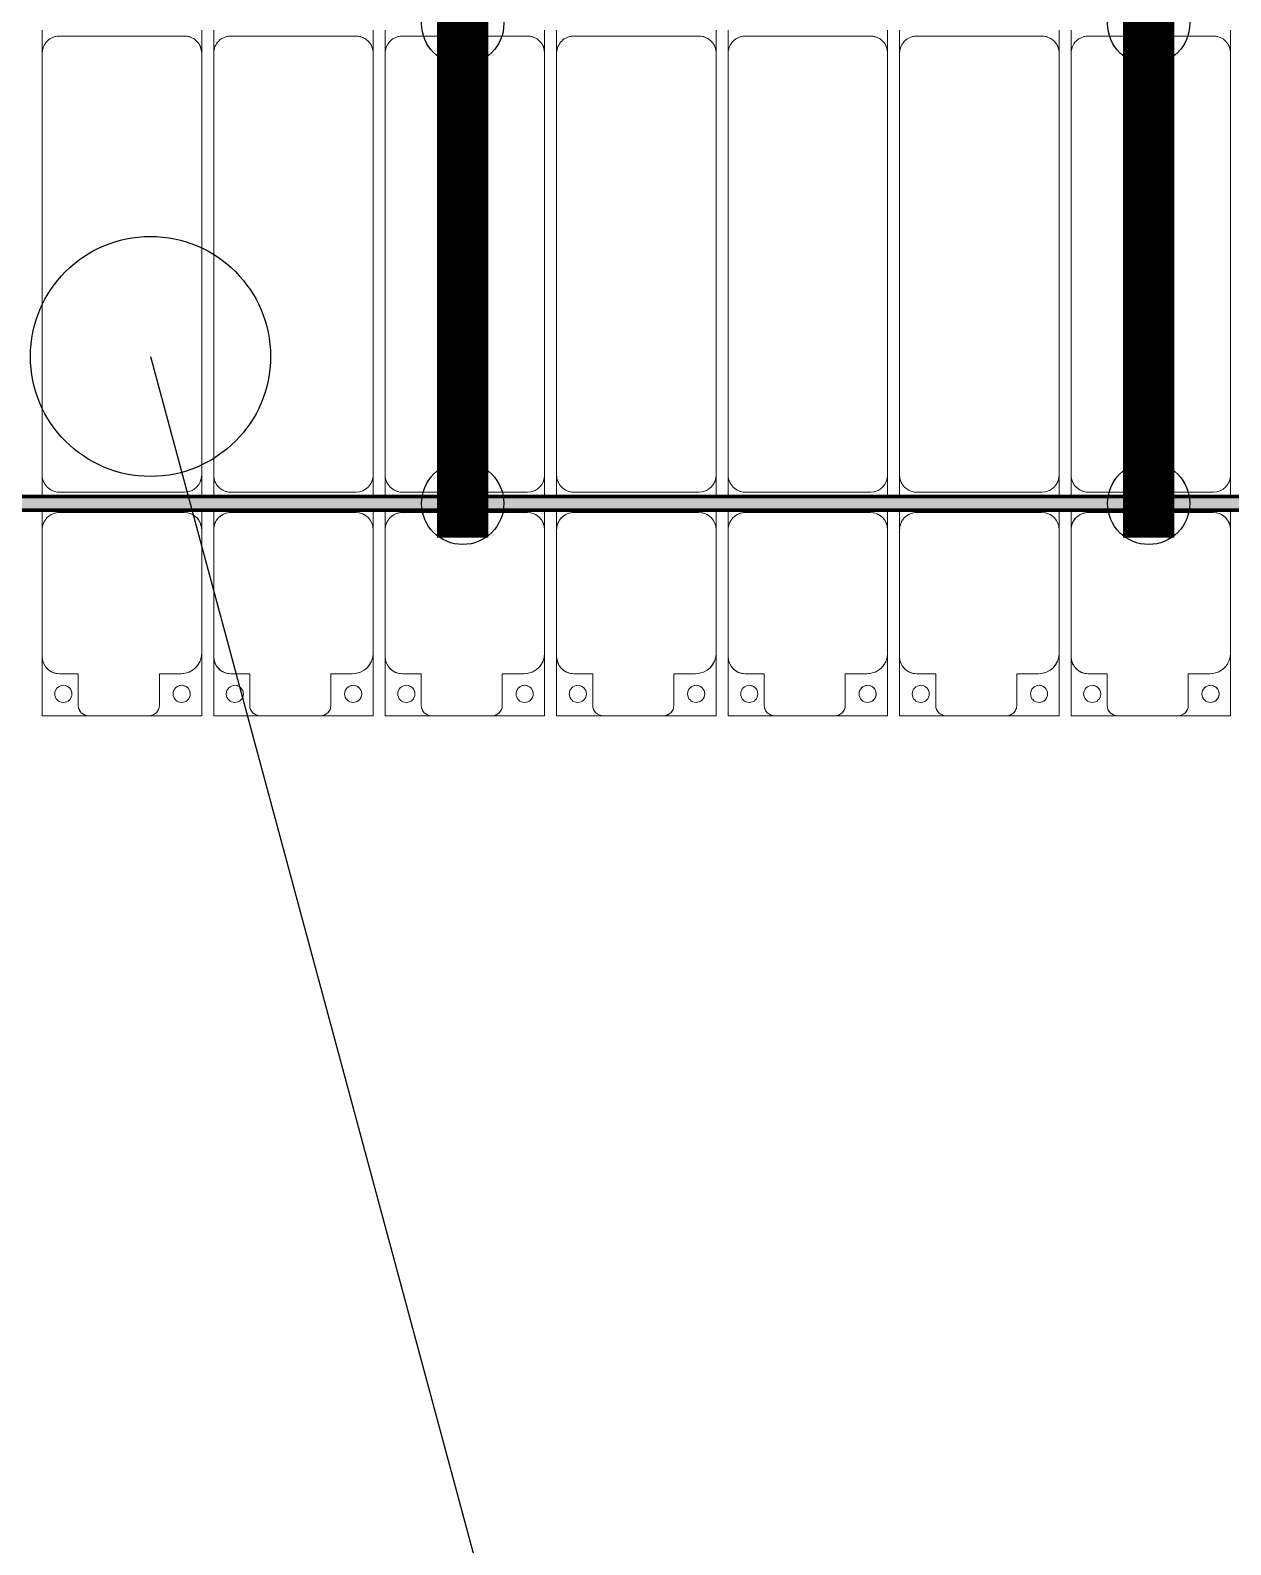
# Model space of a CAD drawing. Header units: millimetres. Extents: x -291190 to 146725, y 19759 to 185158.
# Drawn here: x -72440 to -68940, y 81374 to 85792 of the extents above; entities that cross this region are included whole.
import ezdxf

# ---------------------------------------------------------------- set-up
doc = ezdxf.new("R2010")
doc.units = ezdxf.units.MM
doc.layers.add('A-GENM', color=13, linetype='Continuous', lineweight=9)
doc.layers.add('S-BEAM', color=12, linetype='Continuous', lineweight=9)
for name, color, linetype in [('GC-BICH NEO', 6, 'Continuous'), ('GC-DAY NEO', 5, 'Continuous'), ('GC-HOP 40x60 GIA CUONG', 1, 'Continuous')]:
    doc.layers.add(name, color=color, linetype=linetype)

# ---------------------------------------------------------------- blocks, each defined once
blk = doc.blocks.new('Dải phao đi lại kèm đỡ invester - DẢI PHAO ĐI LẠI-65799-KHUNG KẾT CẤU BÈ PIN 4')
at = {"layer": 'A-GENM', "color": 7}
for p, q in [((133758.4, 1312.2), (133911.8, 1312.2)), ((133758.4, 1129.7), (133758.4, 1312.2)), ((133758.4, 1312.2), (133758.4, 1129.7)), ((133911.8, 1312.2), (133758.4, 1312.2)), ((133881.8, 1282.2), (133881.8, 1189.7)), ((134088.2, 1312.2), (133911.8, 1312.2)), ((134088.2, 1312.2), (134223.4, 1312.2)), ((134223.4, 1312.2), (134088.2, 1312.2)), ((134118.2, 1189.7), (134118.2, 1282.2)), ((134223.4, 1312.2), (134223.4, 1139.7)), ((134223.4, 1139.7), (134223.4, 1312.2)), ((134258.4, 1312.2), (134411.8, 1312.2)), ((134258.4, 1129.7), (134258.4, 1312.2)), ((134258.4, 1312.2), (134258.4, 1129.7)), ((134411.8, 1312.2), (134258.4, 1312.2)), ((134381.8, 1282.2), (134381.8, 1189.7)), ((134588.2, 1312.2), (134411.8, 1312.2)), ((134588.2, 1312.2), (134723.4, 1312.2)), ((134723.4, 1312.2), (134588.2, 1312.2)), ((134618.2, 1189.7), (134618.2, 1282.2)), ((134723.4, 1312.2), (134723.4, 1139.7)), ((134723.4, 1139.7), (134723.4, 1312.2)), ((134758.4, 1312.2), (134911.8, 1312.2)), ((134758.4, 1129.7), (134758.4, 1312.2)), ((134758.4, 1312.2), (134758.4, 1129.7)), ((134911.8, 1312.2), (134758.4, 1312.2)), ((134881.8, 1282.2), (134881.8, 1189.7)), ((135088.2, 1312.2), (134911.8, 1312.2)), ((135088.2, 1312.2), (135223.4, 1312.2)), ((135223.4, 1312.2), (135088.2, 1312.2)), ((135118.2, 1189.7), (135118.2, 1282.2)), ((135223.4, 1312.2), (135223.4, 1139.7)), ((135223.4, 1139.7), (135223.4, 1312.2)), ((135258.4, 1312.2), (135411.8, 1312.2)), ((135258.4, 1129.7), (135258.4, 1312.2)), ((135258.4, 1312.2), (135258.4, 1129.7)), ((135411.8, 1312.2), (135258.4, 1312.2)), ((135381.8, 1282.2), (135381.8, 1189.7)), ((135588.2, 1312.2), (135411.8, 1312.2)), ((135588.2, 1312.2), (135723.4, 1312.2)), ((135723.4, 1312.2), (135588.2, 1312.2)), ((135618.2, 1189.7), (135618.2, 1282.2)), ((135723.4, 1312.2), (135723.4, 1139.7)), ((135723.4, 1139.7), (135723.4, 1312.2)), ((135758.4, 1312.2), (135911.8, 1312.2)), ((135758.4, 1129.7), (135758.4, 1312.2)), ((135758.4, 1312.2), (135758.4, 1129.7)), ((135911.8, 1312.2), (135758.4, 1312.2)), ((135881.8, 1282.2), (135881.8, 1189.7)), ((136088.2, 1312.2), (135911.8, 1312.2)), ((136088.2, 1312.2), (136223.4, 1312.2)), ((136223.4, 1312.2), (136088.2, 1312.2)), ((136118.2, 1189.7), (136118.2, 1282.2)), ((136223.4, 1312.2), (136223.4, 1139.7)), ((136223.4, 1139.7), (136223.4, 1312.2)), ((136258.4, 1312.2), (136411.8, 1312.2)), ((136258.4, 1129.7), (136258.4, 1312.2)), ((136258.4, 1312.2), (136258.4, 1129.7)), ((136411.8, 1312.2), (136258.4, 1312.2)), ((136381.8, 1282.2), (136381.8, 1189.7)), ((136588.2, 1312.2), (136411.8, 1312.2)), ((136588.2, 1312.2), (136723.4, 1312.2)), ((136723.4, 1312.2), (136588.2, 1312.2)), ((136618.2, 1189.7), (136618.2, 1282.2)), ((136723.4, 1312.2), (136723.4, 1139.7)), ((136723.4, 1139.7), (136723.4, 1312.2)), ((136758.4, 1312.2), (136911.8, 1312.2)), ((136758.4, 1129.7), (136758.4, 1312.2)), ((136758.4, 1312.2), (136758.4, 1129.7)), ((136911.8, 1312.2), (136758.4, 1312.2)), ((136881.8, 1282.2), (136881.8, 1189.7)), ((137088.2, 1312.2), (136911.8, 1312.2)), ((137088.2, 1312.2), (137223.4, 1312.2)), ((137223.4, 1312.2), (137088.2, 1312.2)), ((137118.2, 1189.7), (137118.2, 1282.2)), ((137223.4, 1312.2), (137223.4, 1139.7)), ((137223.4, 1139.7), (137223.4, 1312.2)), ((133881.8, 1189.7), (133818.4, 1189.7)), ((134173.4, 1189.7), (134118.2, 1189.7)), ((134381.8, 1189.7), (134318.4, 1189.7)), ((134673.4, 1189.7), (134618.2, 1189.7)), ((134881.8, 1189.7), (134818.4, 1189.7)), ((135173.4, 1189.7), (135118.2, 1189.7)), ((135381.8, 1189.7), (135318.4, 1189.7)), ((135673.4, 1189.7), (135618.2, 1189.7)), ((135881.8, 1189.7), (135818.4, 1189.7)), ((136173.4, 1189.7), (136118.2, 1189.7)), ((136381.8, 1189.7), (136318.4, 1189.7)), ((136673.4, 1189.7), (136618.2, 1189.7)), ((136881.8, 1189.7), (136818.4, 1189.7)), ((137173.4, 1189.7), (137118.2, 1189.7)), ((133758.4, 1129.7), (133758.4, 769.7)), ((134223.4, 769.7), (134223.4, 1139.7)), ((134258.4, 1129.7), (134258.4, 769.7)), ((134723.4, 769.7), (134723.4, 1139.7)), ((134758.4, 1129.7), (134758.4, 769.7)), ((135223.4, 769.7), (135223.4, 1139.7)), ((135258.4, 1129.7), (135258.4, 769.7)), ((135723.4, 769.7), (135723.4, 1139.7)), ((135758.4, 1129.7), (135758.4, 769.7)), ((136223.4, 769.7), (136223.4, 1139.7)), ((136258.4, 1129.7), (136258.4, 769.7)), ((136723.4, 769.7), (136723.4, 1139.7)), ((136758.4, 1129.7), (136758.4, 769.7)), ((137223.4, 769.7), (137223.4, 1139.7)), ((133758.4, 712.9), (133758.4, 769.7)), ((133758.4, 712.9), (133758.4, 769.7)), ((134223.4, 769.7), (134223.4, 712.9)), ((134223.4, 769.7), (134223.4, 712.9)), ((134258.4, 712.9), (134258.4, 769.7)), ((134258.4, 712.9), (134258.4, 769.7)), ((134723.4, 769.7), (134723.4, 712.9)), ((134723.4, 769.7), (134723.4, 712.9)), ((134758.4, 712.9), (134758.4, 769.7)), ((134758.4, 712.9), (134758.4, 769.7)), ((135223.4, 769.7), (135223.4, 712.9)), ((135223.4, 769.7), (135223.4, 712.9)), ((135258.4, 712.9), (135258.4, 769.7)), ((135258.4, 712.9), (135258.4, 769.7)), ((135723.4, 769.7), (135723.4, 712.9)), ((135723.4, 769.7), (135723.4, 712.9)), ((135758.4, 712.9), (135758.4, 769.7)), ((135758.4, 712.9), (135758.4, 769.7)), ((136223.4, 769.7), (136223.4, 712.9)), ((136223.4, 769.7), (136223.4, 712.9)), ((136258.4, 712.9), (136258.4, 769.7)), ((136258.4, 712.9), (136258.4, 769.7)), ((136723.4, 769.7), (136723.4, 712.9)), ((136723.4, 769.7), (136723.4, 712.9)), ((136758.4, 712.9), (136758.4, 769.7)), ((136758.4, 712.9), (136758.4, 769.7)), ((137223.4, 769.7), (137223.4, 712.9)), ((137223.4, 769.7), (137223.4, 712.9)), ((133808.4, 719.7), (134173.4, 719.7)), ((134308.4, 719.7), (134673.4, 719.7)), ((134808.4, 719.7), (135173.4, 719.7)), ((135308.4, 719.7), (135673.4, 719.7)), ((135808.4, 719.7), (136173.4, 719.7)), ((136308.4, 719.7), (136673.4, 719.7)), ((136808.4, 719.7), (137173.4, 719.7)), ((133758.4, 610.3), (133758.4, 672.9)), ((133758.4, 610.3), (133758.4, 672.9)), ((134223.4, 672.9), (134223.4, 610.3)), ((134223.4, 672.9), (134223.4, 610.3)), ((134258.4, 610.3), (134258.4, 672.9)), ((134258.4, 610.3), (134258.4, 672.9)), ((134723.4, 672.9), (134723.4, 610.3)), ((134723.4, 672.9), (134723.4, 610.3)), ((134758.4, 610.3), (134758.4, 672.9)), ((134758.4, 610.3), (134758.4, 672.9)), ((135223.4, 672.9), (135223.4, 610.3)), ((135223.4, 672.9), (135223.4, 610.3)), ((135258.4, 610.3), (135258.4, 672.9)), ((135258.4, 610.3), (135258.4, 672.9)), ((135723.4, 672.9), (135723.4, 610.3)), ((135723.4, 672.9), (135723.4, 610.3)), ((135758.4, 610.3), (135758.4, 672.9)), ((135758.4, 610.3), (135758.4, 672.9)), ((136223.4, 672.9), (136223.4, 610.3)), ((136223.4, 672.9), (136223.4, 610.3)), ((136258.4, 610.3), (136258.4, 672.9)), ((136258.4, 610.3), (136258.4, 672.9)), ((136723.4, 672.9), (136723.4, 610.3)), ((136723.4, 672.9), (136723.4, 610.3)), ((136758.4, 610.3), (136758.4, 672.9)), ((136758.4, 610.3), (136758.4, 672.9)), ((137223.4, 672.9), (137223.4, 610.3)), ((137223.4, 672.9), (137223.4, 610.3)), ((134173.4, 660.3), (133808.4, 660.3)), ((134673.4, 660.3), (134308.4, 660.3)), ((135173.4, 660.3), (134808.4, 660.3)), ((135673.4, 660.3), (135308.4, 660.3)), ((136173.4, 660.3), (135808.4, 660.3)), ((136673.4, 660.3), (136308.4, 660.3)), ((137173.4, 660.3), (136808.4, 660.3)), ((133758.4, 610.3), (133758.4, -620.3)), ((134223.4, -620.3), (134223.4, 610.3)), ((134258.4, 610.3), (134258.4, -620.3)), ((134723.4, -620.3), (134723.4, 610.3)), ((134758.4, 610.3), (134758.4, -620.3)), ((135223.4, -620.3), (135223.4, 610.3)), ((135258.4, 610.3), (135258.4, -620.3)), ((135723.4, -620.3), (135723.4, 610.3)), ((135758.4, 610.3), (135758.4, -620.3)), ((136223.4, -620.3), (136223.4, 610.3)), ((136258.4, 610.3), (136258.4, -620.3)), ((136723.4, -620.3), (136723.4, 610.3)), ((136758.4, 610.3), (136758.4, -620.3)), ((137223.4, -620.3), (137223.4, 610.3)), ((133758.4, -687.1), (133758.4, -620.3)), ((133758.4, -687.1), (133758.4, -620.3)), ((134223.4, -620.3), (134223.4, -687.1)), ((134223.4, -620.3), (134223.4, -687.1)), ((134258.4, -687.1), (134258.4, -620.3)), ((134258.4, -687.1), (134258.4, -620.3)), ((134723.4, -620.3), (134723.4, -687.1)), ((134723.4, -620.3), (134723.4, -687.1)), ((134758.4, -687.1), (134758.4, -620.3)), ((134758.4, -687.1), (134758.4, -620.3)), ((135223.4, -620.3), (135223.4, -687.1)), ((135223.4, -620.3), (135223.4, -687.1)), ((135258.4, -687.1), (135258.4, -620.3)), ((135258.4, -687.1), (135258.4, -620.3)), ((135723.4, -620.3), (135723.4, -687.1)), ((135723.4, -620.3), (135723.4, -687.1)), ((135758.4, -687.1), (135758.4, -620.3)), ((135758.4, -687.1), (135758.4, -620.3)), ((136223.4, -620.3), (136223.4, -687.1)), ((136223.4, -620.3), (136223.4, -687.1)), ((136258.4, -687.1), (136258.4, -620.3)), ((136258.4, -687.1), (136258.4, -620.3)), ((136723.4, -620.3), (136723.4, -687.1)), ((136723.4, -620.3), (136723.4, -687.1)), ((136758.4, -687.1), (136758.4, -620.3)), ((136758.4, -687.1), (136758.4, -620.3)), ((137223.4, -620.3), (137223.4, -687.1)), ((137223.4, -620.3), (137223.4, -687.1)), ((133808.4, -670.3), (134173.4, -670.3)), ((134308.4, -670.3), (134673.4, -670.3)), ((134808.4, -670.3), (135173.4, -670.3)), ((135308.4, -670.3), (135673.4, -670.3)), ((135808.4, -670.3), (136173.4, -670.3)), ((136308.4, -670.3), (136673.4, -670.3)), ((136808.4, -670.3), (137173.4, -670.3))]:
    blk.add_line(p, q, dxfattribs=at)
for centre, radius, start, end in [((133911.8, 1282.2), 30, 90, 180), ((133911.8, 1282.2), 30, 105, 165), ((133911.8, 1282.2), 30, 135, 165), ((133911.8, 1282.2), 30, 135, 165), ((133911.8, 1282.2), 30, 105, 120), ((133911.8, 1282.2), 30, 105, 120), ((134088.2, 1282.2), 30, 360, 90), ((134088.2, 1282.2), 30, 60, 75), ((134088.2, 1282.2), 30, 15, 75), ((134088.2, 1282.2), 30, 60, 75), ((134088.2, 1282.2), 30, 15, 30), ((134088.2, 1282.2), 30, 15, 30), ((134411.8, 1282.2), 30, 90, 180), ((134411.8, 1282.2), 30, 105, 165), ((134411.8, 1282.2), 30, 135, 165), ((134411.8, 1282.2), 30, 135, 165), ((134411.8, 1282.2), 30, 105, 120), ((134411.8, 1282.2), 30, 105, 120), ((134588.2, 1282.2), 30, 360, 90), ((134588.2, 1282.2), 30, 60, 75), ((134588.2, 1282.2), 30, 15, 75), ((134588.2, 1282.2), 30, 60, 75), ((134588.2, 1282.2), 30, 15, 30), ((134588.2, 1282.2), 30, 15, 30), ((134911.8, 1282.2), 30, 90, 180), ((134911.8, 1282.2), 30, 105, 165), ((134911.8, 1282.2), 30, 135, 165), ((134911.8, 1282.2), 30, 135, 165), ((134911.8, 1282.2), 30, 105, 120), ((134911.8, 1282.2), 30, 105, 120), ((135088.2, 1282.2), 30, 360, 90), ((135088.2, 1282.2), 30, 60, 75), ((135088.2, 1282.2), 30, 15, 75), ((135088.2, 1282.2), 30, 60, 75), ((135088.2, 1282.2), 30, 15, 30), ((135088.2, 1282.2), 30, 15, 30), ((135411.8, 1282.2), 30, 90, 180), ((135411.8, 1282.2), 30, 105, 165), ((135411.8, 1282.2), 30, 135, 165), ((135411.8, 1282.2), 30, 135, 165), ((135411.8, 1282.2), 30, 105, 120), ((135411.8, 1282.2), 30, 105, 120), ((135588.2, 1282.2), 30, 360, 90), ((135588.2, 1282.2), 30, 60, 75), ((135588.2, 1282.2), 30, 15, 75), ((135588.2, 1282.2), 30, 60, 75), ((135588.2, 1282.2), 30, 15, 30), ((135588.2, 1282.2), 30, 15, 30), ((135911.8, 1282.2), 30, 90, 180), ((135911.8, 1282.2), 30, 105, 165), ((135911.8, 1282.2), 30, 135, 165), ((135911.8, 1282.2), 30, 135, 165), ((135911.8, 1282.2), 30, 105, 120), ((135911.8, 1282.2), 30, 105, 120), ((136088.2, 1282.2), 30, 360, 90), ((136088.2, 1282.2), 30, 60, 75), ((136088.2, 1282.2), 30, 15, 75), ((136088.2, 1282.2), 30, 60, 75), ((136088.2, 1282.2), 30, 15, 30), ((136088.2, 1282.2), 30, 15, 30), ((136411.8, 1282.2), 30, 90, 180), ((136411.8, 1282.2), 30, 105, 165), ((136411.8, 1282.2), 30, 135, 165), ((136411.8, 1282.2), 30, 135, 165), ((136411.8, 1282.2), 30, 105, 120), ((136411.8, 1282.2), 30, 105, 120), ((136588.2, 1282.2), 30, 360, 90), ((136588.2, 1282.2), 30, 60, 75), ((136588.2, 1282.2), 30, 15, 75), ((136588.2, 1282.2), 30, 60, 75), ((136588.2, 1282.2), 30, 15, 30), ((136588.2, 1282.2), 30, 15, 30), ((136911.8, 1282.2), 30, 90, 180), ((136911.8, 1282.2), 30, 105, 165), ((136911.8, 1282.2), 30, 135, 165), ((136911.8, 1282.2), 30, 135, 165), ((136911.8, 1282.2), 30, 105, 120), ((136911.8, 1282.2), 30, 105, 120), ((137088.2, 1282.2), 30, 360, 90), ((137088.2, 1282.2), 30, 60, 75), ((137088.2, 1282.2), 30, 15, 75), ((137088.2, 1282.2), 30, 60, 75), ((137088.2, 1282.2), 30, 15, 30), ((137088.2, 1282.2), 30, 15, 30), ((133816.8, 1248.6), 25, 90, 270), ((133816.8, 1248.6), 25, 90, 255), ((133816.8, 1248.6), 25, 270, 90), ((133816.8, 1248.6), 25, 0, 90), ((133816.8, 1248.6), 25, 300, 345), ((134161.8, 1248.6), 25, 90, 270), ((134161.8, 1248.6), 25, 90, 180), ((134161.8, 1248.6), 25, 195, 255), ((134161.8, 1248.6), 25, 270, 90), ((134161.8, 1248.6), 25, 270, 90), ((134316.8, 1248.6), 25, 90, 270), ((134316.8, 1248.6), 25, 90, 255), ((134316.8, 1248.6), 25, 270, 90), ((134316.8, 1248.6), 25, 0, 90), ((134316.8, 1248.6), 25, 300, 345), ((134661.8, 1248.6), 25, 90, 270), ((134661.8, 1248.6), 25, 90, 180), ((134661.8, 1248.6), 25, 195, 255), ((134661.8, 1248.6), 25, 270, 90), ((134661.8, 1248.6), 25, 270, 90), ((134816.8, 1248.6), 25, 90, 270), ((134816.8, 1248.6), 25, 90, 255), ((134816.8, 1248.6), 25, 270, 90), ((134816.8, 1248.6), 25, 0, 90), ((134816.8, 1248.6), 25, 300, 345), ((135161.8, 1248.6), 25, 90, 270), ((135161.8, 1248.6), 25, 90, 180), ((135161.8, 1248.6), 25, 195, 255), ((135161.8, 1248.6), 25, 270, 90), ((135161.8, 1248.6), 25, 270, 90), ((135316.8, 1248.6), 25, 90, 270), ((135316.8, 1248.6), 25, 90, 255), ((135316.8, 1248.6), 25, 270, 90), ((135316.8, 1248.6), 25, 0, 90), ((135316.8, 1248.6), 25, 300, 345), ((135661.8, 1248.6), 25, 90, 270), ((135661.8, 1248.6), 25, 90, 180), ((135661.8, 1248.6), 25, 195, 255), ((135661.8, 1248.6), 25, 270, 90), ((135661.8, 1248.6), 25, 270, 90), ((135816.8, 1248.6), 25, 90, 270), ((135816.8, 1248.6), 25, 90, 255), ((135816.8, 1248.6), 25, 270, 90), ((135816.8, 1248.6), 25, 0, 90), ((135816.8, 1248.6), 25, 300, 345), ((136161.8, 1248.6), 25, 90, 270), ((136161.8, 1248.6), 25, 90, 180), ((136161.8, 1248.6), 25, 195, 255), ((136161.8, 1248.6), 25, 270, 90), ((136161.8, 1248.6), 25, 270, 90), ((136316.8, 1248.6), 25, 90, 270), ((136316.8, 1248.6), 25, 90, 255), ((136316.8, 1248.6), 25, 270, 90), ((136316.8, 1248.6), 25, 0, 90), ((136316.8, 1248.6), 25, 300, 345), ((136661.8, 1248.6), 25, 90, 270), ((136661.8, 1248.6), 25, 90, 180), ((136661.8, 1248.6), 25, 195, 255), ((136661.8, 1248.6), 25, 270, 90), ((136661.8, 1248.6), 25, 270, 90), ((136816.8, 1248.6), 25, 90, 270), ((136816.8, 1248.6), 25, 90, 255), ((136816.8, 1248.6), 25, 270, 90), ((136816.8, 1248.6), 25, 0, 90), ((136816.8, 1248.6), 25, 300, 345), ((137161.8, 1248.6), 25, 90, 270), ((137161.8, 1248.6), 25, 90, 180), ((137161.8, 1248.6), 25, 195, 255), ((137161.8, 1248.6), 25, 270, 90), ((137161.8, 1248.6), 25, 270, 90), ((133816.8, 1248.6), 25, 270, 285), ((134316.8, 1248.6), 25, 270, 285), ((134816.8, 1248.6), 25, 270, 285), ((135316.8, 1248.6), 25, 270, 285), ((135816.8, 1248.6), 25, 270, 285), ((136316.8, 1248.6), 25, 270, 285), ((136816.8, 1248.6), 25, 270, 285), ((133818.4, 1129.7), 60, 90, 180), ((133818.4, 1129.7), 60, 90, 150), ((133818.4, 1129.7), 60, 135, 150), ((133818.4, 1129.7), 60, 135, 150), ((134173.4, 1139.7), 50, 0, 90), ((134173.4, 1139.7), 50, 45, 90), ((134173.4, 1139.7), 50, 15, 90), ((134173.4, 1139.7), 50, 45, 90), ((134318.4, 1129.7), 60, 90, 180), ((134318.4, 1129.7), 60, 90, 150), ((134318.4, 1129.7), 60, 135, 150), ((134318.4, 1129.7), 60, 135, 150), ((134673.4, 1139.7), 50, 0, 90), ((134673.4, 1139.7), 50, 45, 90), ((134673.4, 1139.7), 50, 15, 90), ((134673.4, 1139.7), 50, 45, 90), ((134818.4, 1129.7), 60, 90, 180), ((134818.4, 1129.7), 60, 90, 150), ((134818.4, 1129.7), 60, 135, 150), ((134818.4, 1129.7), 60, 135, 150), ((135173.4, 1139.7), 50, 0, 90), ((135173.4, 1139.7), 50, 45, 90), ((135173.4, 1139.7), 50, 15, 90), ((135173.4, 1139.7), 50, 45, 90), ((135318.4, 1129.7), 60, 90, 180), ((135318.4, 1129.7), 60, 90, 150), ((135318.4, 1129.7), 60, 135, 150), ((135318.4, 1129.7), 60, 135, 150), ((135673.4, 1139.7), 50, 0, 90), ((135673.4, 1139.7), 50, 45, 90), ((135673.4, 1139.7), 50, 15, 90), ((135673.4, 1139.7), 50, 45, 90), ((135818.4, 1129.7), 60, 90, 180), ((135818.4, 1129.7), 60, 90, 150), ((135818.4, 1129.7), 60, 135, 150), ((135818.4, 1129.7), 60, 135, 150), ((136173.4, 1139.7), 50, 0, 90), ((136173.4, 1139.7), 50, 45, 90), ((136173.4, 1139.7), 50, 15, 90), ((136173.4, 1139.7), 50, 45, 90), ((136318.4, 1129.7), 60, 90, 180), ((136318.4, 1129.7), 60, 90, 150), ((136318.4, 1129.7), 60, 135, 150), ((136318.4, 1129.7), 60, 135, 150), ((136673.4, 1139.7), 50, 0, 90), ((136673.4, 1139.7), 50, 45, 90), ((136673.4, 1139.7), 50, 15, 90), ((136673.4, 1139.7), 50, 45, 90), ((136818.4, 1129.7), 60, 90, 180), ((136818.4, 1129.7), 60, 90, 150), ((136818.4, 1129.7), 60, 135, 150), ((136818.4, 1129.7), 60, 135, 150), ((137173.4, 1139.7), 50, 0, 90), ((137173.4, 1139.7), 50, 45, 90), ((137173.4, 1139.7), 50, 15, 90), ((137173.4, 1139.7), 50, 45, 90), ((133808.4, 769.7), 50, 180, 270), ((133808.4, 769.7), 50, 195, 270), ((134173.4, 769.7), 50, 270, 0), ((134173.4, 769.7), 50, 270, 345), ((134308.4, 769.7), 50, 180, 270), ((134308.4, 769.7), 50, 195, 270), ((134673.4, 769.7), 50, 270, 0), ((134673.4, 769.7), 50, 270, 345), ((134808.4, 769.7), 50, 180, 270), ((134808.4, 769.7), 50, 195, 270), ((135173.4, 769.7), 50, 270, 0), ((135173.4, 769.7), 50, 270, 345), ((135308.4, 769.7), 50, 180, 270), ((135308.4, 769.7), 50, 195, 270), ((135673.4, 769.7), 50, 270, 0), ((135673.4, 769.7), 50, 270, 345), ((135808.4, 769.7), 50, 180, 270), ((135808.4, 769.7), 50, 195, 270), ((136173.4, 769.7), 50, 270, 0), ((136173.4, 769.7), 50, 270, 345), ((136308.4, 769.7), 50, 180, 270), ((136308.4, 769.7), 50, 195, 270), ((136673.4, 769.7), 50, 270, 0), ((136673.4, 769.7), 50, 270, 345), ((136808.4, 769.7), 50, 180, 270), ((136808.4, 769.7), 50, 195, 270), ((137173.4, 769.7), 50, 270, 0), ((137173.4, 769.7), 50, 270, 345), ((133808.4, 610.3), 50, 90, 180), ((133808.4, 610.3), 50, 150, 180), ((134173.4, 610.3), 50, 360, 90), ((134173.4, 610.3), 50, 60, 90), ((134173.4, 610.3), 50, 15, 30), ((134308.4, 610.3), 50, 90, 180), ((134308.4, 610.3), 50, 150, 180), ((134308.4, 610.3), 50, 105, 120), ((134673.4, 610.3), 50, 360, 90), ((134673.4, 610.3), 50, 75, 90), ((134673.4, 610.3), 50, 15, 30), ((134808.4, 610.3), 50, 90, 180), ((134808.4, 610.3), 50, 150, 180), ((134808.4, 610.3), 50, 105, 120), ((135173.4, 610.3), 50, 360, 90), ((135173.4, 610.3), 50, 60, 90), ((135173.4, 610.3), 50, 15, 30), ((135308.4, 610.3), 50, 90, 180), ((135308.4, 610.3), 50, 150, 180), ((135308.4, 610.3), 50, 105, 120), ((135673.4, 610.3), 50, 360, 90), ((135673.4, 610.3), 50, 60, 90), ((135673.4, 610.3), 50, 15, 30), ((135808.4, 610.3), 50, 90, 180), ((135808.4, 610.3), 50, 150, 180), ((135808.4, 610.3), 50, 105, 120), ((136173.4, 610.3), 50, 360, 90), ((136173.4, 610.3), 50, 60, 90), ((136173.4, 610.3), 50, 15, 30), ((136308.4, 610.3), 50, 90, 180), ((136308.4, 610.3), 50, 150, 180), ((136308.4, 610.3), 50, 105, 120), ((136673.4, 610.3), 50, 360, 90), ((136673.4, 610.3), 50, 60, 90), ((136673.4, 610.3), 50, 15, 30), ((136808.4, 610.3), 50, 90, 180), ((136808.4, 610.3), 50, 150, 180), ((136808.4, 610.3), 50, 105, 120), ((137173.4, 610.3), 50, 360, 90), ((137173.4, 610.3), 50, 60, 90), ((137173.4, 610.3), 50, 15, 30), ((133808.4, -620.3), 50, 180, 270), ((133808.4, -620.3), 50, 195, 210), ((134173.4, -620.3), 50, 270, 0), ((134173.4, -620.3), 50, 330, 0), ((134308.4, -620.3), 50, 180, 270), ((134308.4, -620.3), 50, 195, 210), ((134673.4, -620.3), 50, 270, 0), ((134673.4, -620.3), 50, 330, 0), ((134808.4, -620.3), 50, 180, 270), ((134808.4, -620.3), 50, 195, 210), ((135173.4, -620.3), 50, 270, 0), ((135173.4, -620.3), 50, 330, 0), ((135308.4, -620.3), 50, 180, 270), ((135308.4, -620.3), 50, 195, 210), ((135673.4, -620.3), 50, 270, 0), ((135673.4, -620.3), 50, 330, 0), ((135808.4, -620.3), 50, 180, 270), ((135808.4, -620.3), 50, 195, 210), ((136173.4, -620.3), 50, 270, 0), ((136173.4, -620.3), 50, 330, 0), ((136308.4, -620.3), 50, 180, 270), ((136308.4, -620.3), 50, 195, 210), ((136673.4, -620.3), 50, 270, 0), ((136673.4, -620.3), 50, 330, 0), ((136808.4, -620.3), 50, 180, 270), ((136808.4, -620.3), 50, 195, 210), ((137173.4, -620.3), 50, 270, 0), ((137173.4, -620.3), 50, 330, 0), ((133808.4, -620.3), 50, 255, 270), ((134173.4, -620.3), 50, 270, 300), ((134308.4, -620.3), 50, 240, 270), ((134673.4, -620.3), 50, 270, 285), ((134808.4, -620.3), 50, 240, 270), ((135173.4, -620.3), 50, 270, 300), ((135308.4, -620.3), 50, 240, 270), ((135673.4, -620.3), 50, 270, 300), ((135808.4, -620.3), 50, 240, 270), ((136173.4, -620.3), 50, 270, 300), ((136308.4, -620.3), 50, 240, 270), ((136673.4, -620.3), 50, 270, 300), ((136808.4, -620.3), 50, 240, 270), ((137173.4, -620.3), 50, 270, 300)]:
    blk.add_arc(centre, radius, start, end, dxfattribs=at)
blk = doc.blocks.new('Dầm C52 - Dầm C52-V25-KHUNG KẾT CẤU BÈ PIN 4')
at = {"layer": 'S-BEAM', "lineweight": 140}
blk.add_hatch(color=1, dxfattribs=at).paths.add_polyline_path([(-173700.3, 20), (-174539.9, 20), (-174539.9, -20), (174539.9, -20), (174539.9, 20), (-172791.8, 20)])
at = {"layer": 'S-BEAM', "color": 1, "lineweight": 140}
for p, q in [((-174539.9, 20), (174539.9, 20)), ((174539.9, -20), (-174539.9, -20))]:
    blk.add_line(p, q, dxfattribs=at)

msp = doc.modelspace()

# ---------------------------------------------------------------- linework, layer by layer
at = {"layer": 'GC-BICH NEO'}
msp.add_circle((-72090.1, 84840.2), 350, dxfattribs=at)
at = {"layer": 'GC-DAY NEO'}
msp.add_line((-72090.1, 84840.2), (-70007.8, 77116), dxfattribs=at)
at = {"layer": 'GC-HOP 40x60 GIA CUONG', "const_width": 150}
for points in [[(-71179.7, 84311.7), (-71179.7, 99311.7)], [(-69179.7, 84311.7), (-69179.7, 99311.7)]]:
    msp.add_lwpolyline(points, dxfattribs=at)
at = {"layer": 'GC-HOP 40x60 GIA CUONG'}
for centre in [(-71179.7, 85811.7), (-69179.7, 85811.7), (-71179.7, 84411.7), (-69179.7, 84411.7)]:
    msp.add_circle(centre, 120, dxfattribs=at)

# ---------------------------------------------------------------- block references
at = {"layer": 'A-GENM', "color": 7, "rotation": 180}
msp.add_blockref('Dải phao đi lại kèm đỡ invester - DẢI PHAO ĐI LẠI-65799-KHUNG KẾT CẤU BÈ PIN 4', (64817.6, 85104.6), dxfattribs=at)
at = {"layer": 'S-BEAM', "color": 1, "lineweight": 140, "rotation": 180}
msp.add_blockref('Dầm C52 - Dầm C52-V25-KHUNG KẾT CẤU BÈ PIN 4', (-109123.8, 84411.7), dxfattribs=at)

doc.saveas('drawing.dxf')
